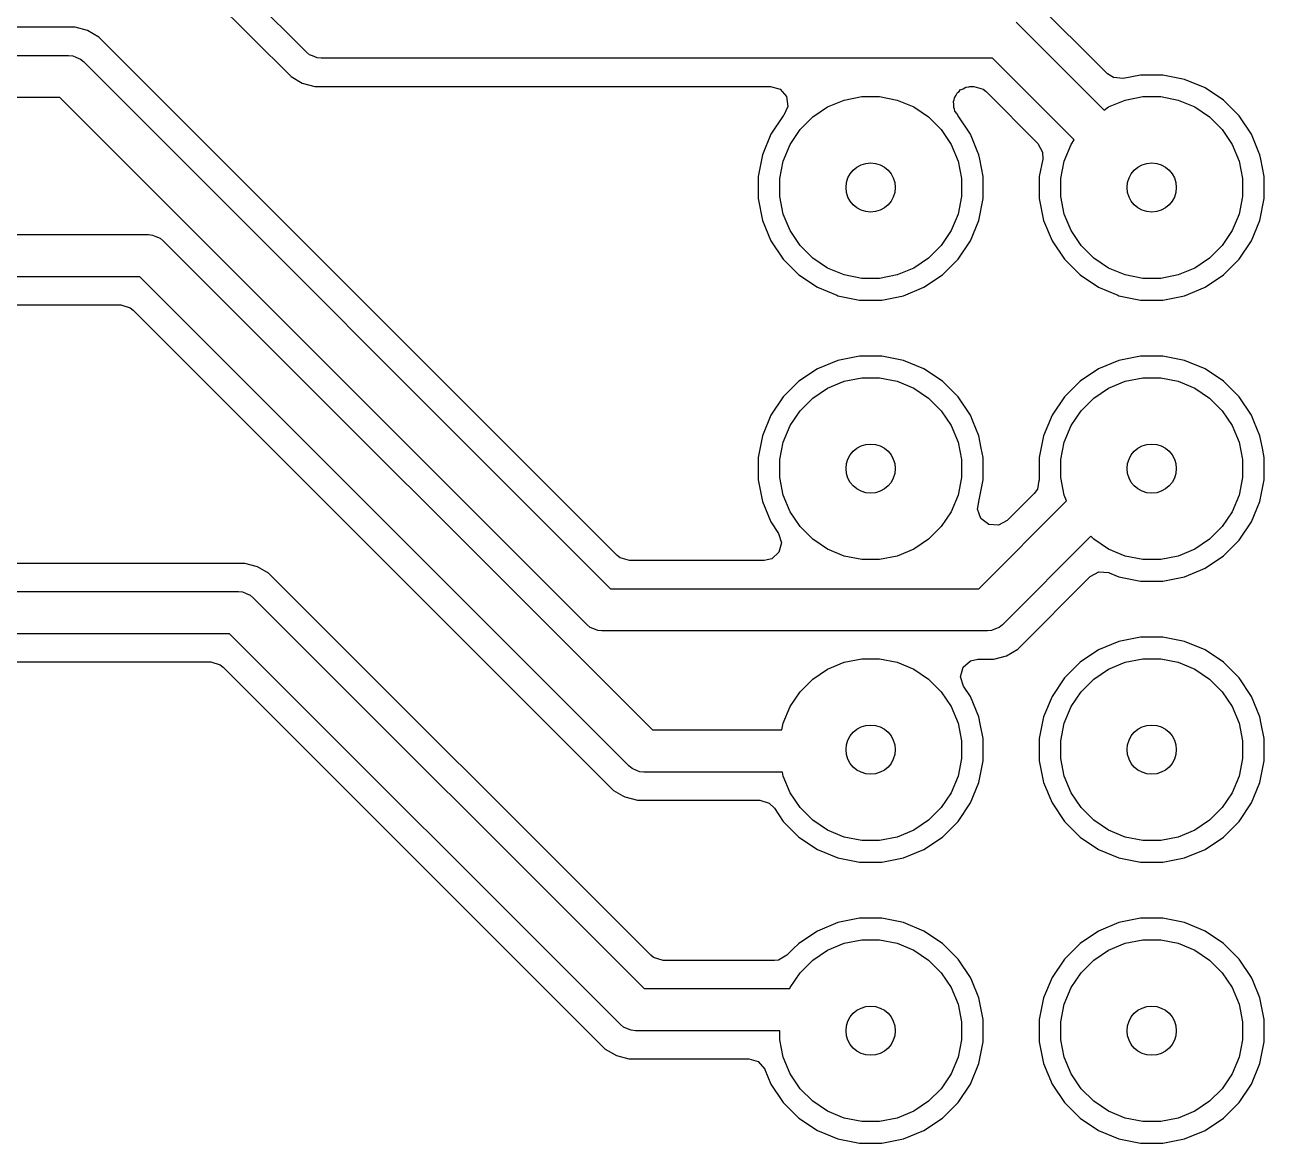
# Model space of a CAD drawing. Extents: x -0.98 to -0.05, y 0 to 3.38.
# Drawn here: x -0.7212 to -0.374, y 1.6411 to 1.9545 of the extents above; entities that cross this region are included whole.
import ezdxf

# ---------------------------------------------------------------- set-up
doc = ezdxf.new("R2010")
doc.units = 0
doc.header["$MEASUREMENT"] = 0
doc.layers.add('BLACK', color=7, linetype='CONTINUOUS')

msp = doc.modelspace()

# ---------------------------------------------------------------- linework, layer by layer
at = {"layer": 'BLACK', "linetype": 'CONTINUOUS'}
for p, q in [((-0.64233, 1.94681), (-0.75987, 2.06435)), ((-0.75846, 2.05177), (-0.64662, 1.93994)), ((-0.41788, 1.94074), (-0.43916, 1.96203)), ((-0.44346, 1.95516), (-0.41887, 1.93056)), ((-0.70712, 1.95376), (-0.74703, 1.95376)), ((-0.70361, 1.95282), (-0.70712, 1.95376)), ((-0.70712, 1.95376), (-0.70712, 1.95376)), ((-0.70046, 1.951), (-0.70361, 1.95282)), ((-0.70361, 1.95282), (-0.70361, 1.95282)), ((-0.70361, 1.95282), (-0.70361, 1.95282)), ((-0.55525, 1.80579), (-0.70046, 1.951)), ((-0.70046, 1.951), (-0.70046, 1.951)), ((-0.8311, 1.94587), (-0.70893, 1.94587)), ((-0.70893, 1.94587), (-0.70778, 1.94575)), ((-0.70778, 1.94575), (-0.7069, 1.94539)), ((-0.7069, 1.94539), (-0.70565, 1.94487)), ((-0.70565, 1.94487), (-0.70476, 1.94414)), ((-0.64143, 1.94607), (-0.64233, 1.94681)), ((-0.64065, 1.94575), (-0.64143, 1.94607)), ((-0.6393, 1.94519), (-0.64065, 1.94575)), ((-0.63815, 1.94508), (-0.6393, 1.94519)), ((-0.45008, 1.94508), (-0.63815, 1.94508)), ((-0.42722, 1.92221), (-0.45008, 1.94508)), ((-0.70476, 1.94414), (-0.55709, 1.79647)), ((-0.64662, 1.93994), (-0.64351, 1.93814)), ((-0.64351, 1.93814), (-0.64351, 1.93814)), ((-0.64351, 1.93814), (-0.64351, 1.93814)), ((-0.64351, 1.93814), (-0.64348, 1.93813)), ((-0.64348, 1.93813), (-0.64348, 1.93813)), ((-0.64348, 1.93813), (-0.63997, 1.93719)), ((-0.41622, 1.93965), (-0.41788, 1.94074)), ((-0.41348, 1.93941), (-0.41622, 1.93965)), ((-0.40862, 1.94037), (-0.41348, 1.93941)), ((-0.40241, 1.94037), (-0.40862, 1.94037)), ((-0.40862, 1.94037), (-0.40862, 1.94037)), ((-0.39632, 1.93916), (-0.40241, 1.94037)), ((-0.40241, 1.94037), (-0.40241, 1.94037)), ((-0.39058, 1.93679), (-0.39632, 1.93916)), ((-0.39632, 1.93916), (-0.39632, 1.93916)), ((-0.71138, 1.93406), (-0.82866, 1.93406)), ((-0.56371, 1.78639), (-0.71138, 1.93406)), ((-0.63997, 1.93719), (-0.51228, 1.93719)), ((-0.51228, 1.93719), (-0.50964, 1.93641)), ((-0.50964, 1.93641), (-0.50784, 1.93433)), ((-0.50784, 1.93433), (-0.50745, 1.93161)), ((-0.49168, 1.93335), (-0.48676, 1.93433)), ((-0.48676, 1.93433), (-0.48174, 1.93433)), ((-0.48174, 1.93433), (-0.47682, 1.93335)), ((-0.46083, 1.93348), (-0.4608, 1.93401)), ((-0.4608, 1.93401), (-0.46027, 1.93471)), ((-0.46027, 1.93471), (-0.45991, 1.9355)), ((-0.45991, 1.9355), (-0.45947, 1.93579)), ((-0.45947, 1.93579), (-0.45915, 1.93621)), ((-0.45915, 1.93621), (-0.45833, 1.93652)), ((-0.45833, 1.93652), (-0.4576, 1.93699)), ((-0.4576, 1.93699), (-0.45674, 1.93711)), ((-0.45674, 1.93711), (-0.45657, 1.93717)), ((-0.45657, 1.93717), (-0.45622, 1.93719)), ((-0.45622, 1.93719), (-0.45538, 1.93719)), ((-0.45538, 1.93719), (-0.45274, 1.93641)), ((-0.45274, 1.93641), (-0.45192, 1.93576)), ((-0.45192, 1.93576), (-0.4374, 1.92123)), ((-0.41294, 1.93335), (-0.40802, 1.93433)), ((-0.40802, 1.93433), (-0.403, 1.93433)), ((-0.403, 1.93433), (-0.39808, 1.93335)), ((-0.38542, 1.93334), (-0.39058, 1.93679)), ((-0.39058, 1.93679), (-0.39058, 1.93679)), ((-0.50745, 1.93161), (-0.50859, 1.92911)), ((-0.50049, 1.92864), (-0.49632, 1.93143)), ((-0.49632, 1.93143), (-0.49168, 1.93335)), ((-0.47682, 1.93335), (-0.47219, 1.93143)), ((-0.47219, 1.93143), (-0.46802, 1.92864)), ((-0.46105, 1.933), (-0.46083, 1.93348)), ((-0.46093, 1.93213), (-0.46105, 1.933)), ((-0.46099, 1.93127), (-0.46093, 1.93213)), ((-0.46074, 1.9308), (-0.46099, 1.93127)), ((-0.46066, 1.93028), (-0.46074, 1.9308)), ((-0.41887, 1.93056), (-0.41758, 1.93143)), ((-0.41758, 1.93143), (-0.41294, 1.93335)), ((-0.39808, 1.93335), (-0.39345, 1.93143)), ((-0.39345, 1.93143), (-0.38928, 1.92864)), ((-0.38103, 1.92895), (-0.38542, 1.93334)), ((-0.38542, 1.93334), (-0.38542, 1.93334)), ((-0.50873, 1.92895), (-0.51218, 1.92379)), ((-0.50868, 1.92901), (-0.50873, 1.92895)), ((-0.50859, 1.92911), (-0.50868, 1.92901)), ((-0.50403, 1.92509), (-0.50049, 1.92864)), ((-0.46802, 1.92864), (-0.46447, 1.92509)), ((-0.46009, 1.92962), (-0.46066, 1.93028)), ((-0.45986, 1.92919), (-0.46009, 1.92962)), ((-0.45992, 1.92913), (-0.45986, 1.92919)), ((-0.45977, 1.92895), (-0.45992, 1.92913)), ((-0.45632, 1.92379), (-0.45977, 1.92895)), ((-0.38928, 1.92864), (-0.38573, 1.92509)), ((-0.37758, 1.92379), (-0.38103, 1.92895)), ((-0.38103, 1.92895), (-0.38103, 1.92895)), ((-0.51218, 1.92379), (-0.51456, 1.91805)), ((-0.51218, 1.92379), (-0.51218, 1.92379)), ((-0.50682, 1.92092), (-0.50403, 1.92509)), ((-0.46447, 1.92509), (-0.46168, 1.92092)), ((-0.45442, 1.91918), (-0.45632, 1.92379)), ((-0.45632, 1.92379), (-0.45632, 1.92379)), ((-0.38573, 1.92509), (-0.38294, 1.92092)), ((-0.37567, 1.91918), (-0.37758, 1.92379)), ((-0.37758, 1.92379), (-0.37758, 1.92379)), ((-0.50874, 1.91629), (-0.50682, 1.92092)), ((-0.46168, 1.92092), (-0.45976, 1.91629)), ((-0.4374, 1.92123), (-0.43608, 1.91881)), ((-0.43, 1.91629), (-0.42808, 1.92092)), ((-0.42808, 1.92092), (-0.42722, 1.92221)), ((-0.38294, 1.92092), (-0.38102, 1.91629)), ((-0.51456, 1.91805), (-0.51577, 1.91196)), ((-0.51456, 1.91805), (-0.51456, 1.91805)), ((-0.45395, 1.91805), (-0.45442, 1.91918)), ((-0.4537, 1.91682), (-0.45395, 1.91805)), ((-0.45274, 1.91196), (-0.4537, 1.91682)), ((-0.43606, 1.91682), (-0.43703, 1.91196)), ((-0.43608, 1.91881), (-0.43606, 1.91682)), ((-0.37521, 1.91805), (-0.37567, 1.91918)), ((-0.37496, 1.91682), (-0.37521, 1.91805)), ((-0.374, 1.91196), (-0.37496, 1.91682)), ((-0.50972, 1.91137), (-0.50874, 1.91629)), ((-0.45976, 1.91629), (-0.45878, 1.91137)), ((-0.43098, 1.91137), (-0.43, 1.91629)), ((-0.38102, 1.91629), (-0.38004, 1.91137)), ((-0.51577, 1.91196), (-0.51577, 1.90575)), ((-0.50972, 1.90635), (-0.50972, 1.91137)), ((-0.45878, 1.91137), (-0.45878, 1.90635)), ((-0.45274, 1.90575), (-0.45274, 1.91196)), ((-0.45274, 1.91196), (-0.45274, 1.91196)), ((-0.45274, 1.91196), (-0.45274, 1.91196)), ((-0.43703, 1.91196), (-0.43703, 1.90575)), ((-0.43098, 1.90635), (-0.43098, 1.91137)), ((-0.38004, 1.91137), (-0.38004, 1.90635)), ((-0.374, 1.90575), (-0.374, 1.91196)), ((-0.374, 1.91196), (-0.374, 1.91196)), ((-0.374, 1.91196), (-0.374, 1.91196)), ((-0.50874, 1.90143), (-0.50972, 1.90635)), ((-0.45878, 1.90635), (-0.45976, 1.90143)), ((-0.43, 1.90143), (-0.43098, 1.90635)), ((-0.38004, 1.90635), (-0.38102, 1.90143)), ((-0.51577, 1.90575), (-0.51456, 1.89967)), ((-0.45395, 1.89967), (-0.45274, 1.90575)), ((-0.43703, 1.90575), (-0.43582, 1.89967)), ((-0.37521, 1.89967), (-0.374, 1.90575)), ((-0.51456, 1.89967), (-0.51456, 1.89967)), ((-0.51456, 1.89967), (-0.51218, 1.89393)), ((-0.50682, 1.89679), (-0.50874, 1.90143)), ((-0.45976, 1.90143), (-0.46168, 1.89679)), ((-0.45632, 1.89393), (-0.45395, 1.89967)), ((-0.43582, 1.89967), (-0.43582, 1.89967)), ((-0.43582, 1.89967), (-0.43344, 1.89393)), ((-0.42808, 1.89679), (-0.43, 1.90143)), ((-0.38102, 1.90143), (-0.38294, 1.89679)), ((-0.37758, 1.89393), (-0.37521, 1.89967)), ((-0.50403, 1.89262), (-0.50682, 1.89679)), ((-0.46168, 1.89679), (-0.46447, 1.89262)), ((-0.42529, 1.89262), (-0.42808, 1.89679)), ((-0.38294, 1.89679), (-0.38573, 1.89262)), ((-0.74734, 1.89567), (-0.68657, 1.89567)), ((-0.68657, 1.89567), (-0.68542, 1.89556)), ((-0.68542, 1.89556), (-0.68454, 1.89519)), ((-0.68454, 1.89519), (-0.68329, 1.89467)), ((-0.68329, 1.89467), (-0.6824, 1.89394)), ((-0.6824, 1.89394), (-0.54535, 1.75689)), ((-0.51218, 1.89393), (-0.51218, 1.89393)), ((-0.51218, 1.89393), (-0.50873, 1.88877)), ((-0.50049, 1.88908), (-0.50403, 1.89262)), ((-0.46447, 1.89262), (-0.46802, 1.88908)), ((-0.45977, 1.88877), (-0.45632, 1.89393)), ((-0.43344, 1.89393), (-0.43344, 1.89393)), ((-0.43344, 1.89393), (-0.42999, 1.88877)), ((-0.42175, 1.88908), (-0.42529, 1.89262)), ((-0.38573, 1.89262), (-0.38928, 1.88908)), ((-0.38103, 1.88877), (-0.37758, 1.89393)), ((-0.49632, 1.88629), (-0.50049, 1.88908)), ((-0.46802, 1.88908), (-0.47219, 1.88629)), ((-0.41758, 1.88629), (-0.42175, 1.88908)), ((-0.38928, 1.88908), (-0.39345, 1.88629)), ((-0.50873, 1.88877), (-0.50873, 1.88877)), ((-0.50873, 1.88877), (-0.50434, 1.88438)), ((-0.49168, 1.88437), (-0.49632, 1.88629)), ((-0.47219, 1.88629), (-0.47682, 1.88437)), ((-0.46416, 1.88438), (-0.45977, 1.88877)), ((-0.42999, 1.88877), (-0.42999, 1.88877)), ((-0.42999, 1.88877), (-0.4256, 1.88438)), ((-0.41294, 1.88437), (-0.41758, 1.88629)), ((-0.39345, 1.88629), (-0.39808, 1.88437)), ((-0.38542, 1.88438), (-0.38103, 1.88877)), ((-0.68902, 1.88386), (-0.74773, 1.88386)), ((-0.55197, 1.74681), (-0.68902, 1.88386)), ((-0.50434, 1.88438), (-0.50434, 1.88438)), ((-0.50434, 1.88438), (-0.49918, 1.88093)), ((-0.48676, 1.88339), (-0.49168, 1.88437)), ((-0.48174, 1.88339), (-0.48676, 1.88339)), ((-0.47682, 1.88437), (-0.48174, 1.88339)), ((-0.46932, 1.88093), (-0.46416, 1.88438)), ((-0.4256, 1.88438), (-0.4256, 1.88438)), ((-0.4256, 1.88438), (-0.42044, 1.88093)), ((-0.40802, 1.88339), (-0.41294, 1.88437)), ((-0.403, 1.88339), (-0.40802, 1.88339)), ((-0.39808, 1.88437), (-0.403, 1.88339)), ((-0.39058, 1.88093), (-0.38542, 1.88438)), ((-0.49918, 1.88093), (-0.49918, 1.88093)), ((-0.49918, 1.88093), (-0.49376, 1.87868)), ((-0.49376, 1.87868), (-0.49344, 1.87855)), ((-0.49344, 1.87855), (-0.48736, 1.87734)), ((-0.48115, 1.87734), (-0.47506, 1.87855)), ((-0.47506, 1.87855), (-0.46932, 1.88093)), ((-0.42044, 1.88093), (-0.42044, 1.88093)), ((-0.42044, 1.88093), (-0.41502, 1.87868)), ((-0.41502, 1.87868), (-0.4147, 1.87855)), ((-0.4147, 1.87855), (-0.40862, 1.87734)), ((-0.40241, 1.87734), (-0.39632, 1.87855)), ((-0.39632, 1.87855), (-0.39058, 1.88093)), ((-0.73841, 1.87596), (-0.69431, 1.87596)), ((-0.69431, 1.87596), (-0.69167, 1.87519)), ((-0.69167, 1.87519), (-0.69086, 1.87453)), ((-0.48736, 1.87734), (-0.48736, 1.87734)), ((-0.48736, 1.87734), (-0.48736, 1.87734)), ((-0.48736, 1.87734), (-0.48115, 1.87734)), ((-0.48115, 1.87734), (-0.48115, 1.87734)), ((-0.40862, 1.87734), (-0.40862, 1.87734)), ((-0.40862, 1.87734), (-0.40862, 1.87734)), ((-0.40862, 1.87734), (-0.40241, 1.87734)), ((-0.40241, 1.87734), (-0.40241, 1.87734)), ((-0.69086, 1.87453), (-0.55627, 1.73994)), ((-0.48736, 1.86163), (-0.49344, 1.86042)), ((-0.48115, 1.86163), (-0.48736, 1.86163)), ((-0.48736, 1.86163), (-0.48736, 1.86163)), ((-0.47506, 1.86042), (-0.48115, 1.86163)), ((-0.48115, 1.86163), (-0.48115, 1.86163)), ((-0.40862, 1.86163), (-0.4147, 1.86042)), ((-0.40241, 1.86163), (-0.40862, 1.86163)), ((-0.40862, 1.86163), (-0.40862, 1.86163)), ((-0.39632, 1.86042), (-0.40241, 1.86163)), ((-0.40241, 1.86163), (-0.40241, 1.86163)), ((-0.49918, 1.85805), (-0.50434, 1.8546)), ((-0.49344, 1.86042), (-0.49918, 1.85805)), ((-0.49918, 1.85805), (-0.49918, 1.85805)), ((-0.49344, 1.86042), (-0.49344, 1.86042)), ((-0.46932, 1.85805), (-0.47506, 1.86042)), ((-0.47506, 1.86042), (-0.47506, 1.86042)), ((-0.46416, 1.8546), (-0.46932, 1.85805)), ((-0.46932, 1.85805), (-0.46932, 1.85805)), ((-0.42044, 1.85805), (-0.4256, 1.8546)), ((-0.4147, 1.86042), (-0.42044, 1.85805)), ((-0.42044, 1.85805), (-0.42044, 1.85805)), ((-0.4147, 1.86042), (-0.4147, 1.86042)), ((-0.39058, 1.85805), (-0.39632, 1.86042)), ((-0.39632, 1.86042), (-0.39632, 1.86042)), ((-0.38542, 1.8546), (-0.39058, 1.85805)), ((-0.39058, 1.85805), (-0.39058, 1.85805)), ((-0.50434, 1.8546), (-0.50873, 1.85021)), ((-0.50434, 1.8546), (-0.50434, 1.8546)), ((-0.49632, 1.85269), (-0.49168, 1.85461)), ((-0.49168, 1.85461), (-0.48676, 1.85559)), ((-0.48676, 1.85559), (-0.48174, 1.85559)), ((-0.48174, 1.85559), (-0.47682, 1.85461)), ((-0.47682, 1.85461), (-0.47219, 1.85269)), ((-0.45977, 1.85021), (-0.46416, 1.8546)), ((-0.46416, 1.8546), (-0.46416, 1.8546)), ((-0.4256, 1.8546), (-0.42999, 1.85021)), ((-0.4256, 1.8546), (-0.4256, 1.8546)), ((-0.41758, 1.85269), (-0.41294, 1.85461)), ((-0.41294, 1.85461), (-0.40802, 1.85559)), ((-0.40802, 1.85559), (-0.403, 1.85559)), ((-0.403, 1.85559), (-0.39808, 1.85461)), ((-0.39808, 1.85461), (-0.39345, 1.85269)), ((-0.38103, 1.85021), (-0.38542, 1.8546)), ((-0.38542, 1.8546), (-0.38542, 1.8546)), ((-0.50049, 1.8499), (-0.49632, 1.85269)), ((-0.47219, 1.85269), (-0.46802, 1.8499)), ((-0.42175, 1.8499), (-0.41758, 1.85269)), ((-0.39345, 1.85269), (-0.38928, 1.8499)), ((-0.50873, 1.85021), (-0.51218, 1.84505)), ((-0.50873, 1.85021), (-0.50873, 1.85021)), ((-0.50403, 1.84635), (-0.50049, 1.8499)), ((-0.46802, 1.8499), (-0.46447, 1.84635)), ((-0.45632, 1.84505), (-0.45977, 1.85021)), ((-0.45977, 1.85021), (-0.45977, 1.85021)), ((-0.42999, 1.85021), (-0.43344, 1.84505)), ((-0.42999, 1.85021), (-0.42999, 1.85021)), ((-0.42529, 1.84635), (-0.42175, 1.8499)), ((-0.38928, 1.8499), (-0.38573, 1.84635)), ((-0.37758, 1.84505), (-0.38103, 1.85021)), ((-0.38103, 1.85021), (-0.38103, 1.85021)), ((-0.51218, 1.84505), (-0.51456, 1.83931)), ((-0.51218, 1.84505), (-0.51218, 1.84505)), ((-0.50682, 1.84218), (-0.50403, 1.84635)), ((-0.46447, 1.84635), (-0.46168, 1.84218)), ((-0.45563, 1.84338), (-0.45632, 1.84505)), ((-0.45632, 1.84505), (-0.45632, 1.84505)), ((-0.43344, 1.84505), (-0.43582, 1.83931)), ((-0.43344, 1.84505), (-0.43344, 1.84505)), ((-0.42808, 1.84218), (-0.42529, 1.84635)), ((-0.38573, 1.84635), (-0.38294, 1.84218)), ((-0.37689, 1.84338), (-0.37758, 1.84505)), ((-0.37758, 1.84505), (-0.37758, 1.84505)), ((-0.50874, 1.83755), (-0.50682, 1.84218)), ((-0.46168, 1.84218), (-0.45976, 1.83755)), ((-0.45395, 1.83931), (-0.45563, 1.84338)), ((-0.43, 1.83755), (-0.42808, 1.84218)), ((-0.38294, 1.84218), (-0.38102, 1.83755)), ((-0.37521, 1.83931), (-0.37689, 1.84338)), ((-0.51456, 1.83931), (-0.51577, 1.83322)), ((-0.51456, 1.83931), (-0.51456, 1.83931)), ((-0.50972, 1.83263), (-0.50874, 1.83755)), ((-0.45976, 1.83755), (-0.45878, 1.83263)), ((-0.45325, 1.83582), (-0.45395, 1.83931)), ((-0.43582, 1.83931), (-0.43703, 1.83322)), ((-0.43582, 1.83931), (-0.43582, 1.83931)), ((-0.43098, 1.83263), (-0.43, 1.83755)), ((-0.38102, 1.83755), (-0.38004, 1.83263)), ((-0.37451, 1.83582), (-0.37521, 1.83931)), ((-0.45274, 1.83322), (-0.45325, 1.83582)), ((-0.374, 1.83322), (-0.37451, 1.83582)), ((-0.51577, 1.83322), (-0.51577, 1.82701)), ((-0.50972, 1.82761), (-0.50972, 1.83263)), ((-0.45878, 1.83263), (-0.45878, 1.82761)), ((-0.45274, 1.82701), (-0.45274, 1.83322)), ((-0.45274, 1.83322), (-0.45274, 1.83322)), ((-0.45274, 1.83322), (-0.45274, 1.83322)), ((-0.43703, 1.83322), (-0.43703, 1.82677)), ((-0.43098, 1.82761), (-0.43098, 1.83263)), ((-0.38004, 1.83263), (-0.38004, 1.82761)), ((-0.374, 1.82701), (-0.374, 1.83322)), ((-0.374, 1.83322), (-0.374, 1.83322)), ((-0.374, 1.83322), (-0.374, 1.83322)), ((-0.51577, 1.82701), (-0.51456, 1.82093)), ((-0.50874, 1.82269), (-0.50972, 1.82761)), ((-0.45878, 1.82761), (-0.45976, 1.82269)), ((-0.45395, 1.82093), (-0.45274, 1.82701)), ((-0.4371, 1.82677), (-0.43755, 1.82439)), ((-0.43703, 1.82677), (-0.4371, 1.82677)), ((-0.43, 1.82269), (-0.43098, 1.82761)), ((-0.38004, 1.82761), (-0.38102, 1.82269)), ((-0.37521, 1.82093), (-0.374, 1.82701)), ((-0.43844, 1.82316), (-0.44598, 1.81562)), ((-0.43755, 1.82439), (-0.43844, 1.82316)), ((-0.51456, 1.82093), (-0.51456, 1.82093)), ((-0.51456, 1.82093), (-0.51218, 1.81519)), ((-0.50682, 1.81805), (-0.50874, 1.82269)), ((-0.45976, 1.82269), (-0.46168, 1.81805)), ((-0.4543, 1.81873), (-0.45398, 1.82069)), ((-0.45402, 1.8207), (-0.45395, 1.82092)), ((-0.45398, 1.82069), (-0.45402, 1.8207)), ((-0.45397, 1.79647), (-0.42934, 1.8211)), ((-0.45395, 1.82092), (-0.45395, 1.82093)), ((-0.42934, 1.8211), (-0.43, 1.82269)), ((-0.38102, 1.82269), (-0.38294, 1.81805)), ((-0.37758, 1.81519), (-0.37521, 1.82093)), ((-0.50403, 1.81388), (-0.50682, 1.81805)), ((-0.46168, 1.81805), (-0.46447, 1.81388)), ((-0.45334, 1.81615), (-0.4543, 1.81873)), ((-0.45114, 1.8145), (-0.45334, 1.81615)), ((-0.38294, 1.81805), (-0.38573, 1.81388)), ((-0.51218, 1.81519), (-0.51218, 1.81519)), ((-0.51218, 1.81519), (-0.51002, 1.81195)), ((-0.50049, 1.81034), (-0.50403, 1.81388)), ((-0.46447, 1.81388), (-0.46802, 1.81034)), ((-0.44839, 1.81431), (-0.45114, 1.8145)), ((-0.44598, 1.81562), (-0.44839, 1.81431)), ((-0.38573, 1.81388), (-0.38928, 1.81034)), ((-0.38103, 1.81003), (-0.37758, 1.81519)), ((-0.51002, 1.81195), (-0.5092, 1.80933)), ((-0.5092, 1.80933), (-0.50993, 1.80668)), ((-0.49632, 1.80755), (-0.50049, 1.81034)), ((-0.46802, 1.81034), (-0.47219, 1.80755)), ((-0.42257, 1.81116), (-0.44735, 1.78639)), ((-0.42175, 1.81034), (-0.42257, 1.81116)), ((-0.41758, 1.80755), (-0.42175, 1.81034)), ((-0.38928, 1.81034), (-0.39345, 1.80755)), ((-0.38542, 1.80564), (-0.38103, 1.81003)), ((-0.55444, 1.80514), (-0.55525, 1.80579)), ((-0.50993, 1.80668), (-0.51197, 1.80484)), ((-0.49168, 1.80563), (-0.49632, 1.80755)), ((-0.48676, 1.80465), (-0.49168, 1.80563)), ((-0.47682, 1.80563), (-0.48174, 1.80465)), ((-0.47219, 1.80755), (-0.47682, 1.80563)), ((-0.41294, 1.80563), (-0.41758, 1.80755)), ((-0.40802, 1.80465), (-0.41294, 1.80563)), ((-0.39808, 1.80563), (-0.403, 1.80465)), ((-0.39345, 1.80755), (-0.39808, 1.80563)), ((-0.39058, 1.80219), (-0.38542, 1.80564)), ((-0.65956, 1.80356), (-0.7376, 1.80356)), ((-0.65605, 1.80262), (-0.65956, 1.80356)), ((-0.65956, 1.80356), (-0.65956, 1.80356)), ((-0.65291, 1.80081), (-0.65605, 1.80262)), ((-0.65605, 1.80262), (-0.65605, 1.80262)), ((-0.65605, 1.80262), (-0.65605, 1.80262)), ((-0.5518, 1.80436), (-0.55444, 1.80514)), ((-0.51408, 1.80436), (-0.5518, 1.80436)), ((-0.51197, 1.80484), (-0.51408, 1.80436)), ((-0.48174, 1.80465), (-0.48676, 1.80465)), ((-0.403, 1.80465), (-0.40802, 1.80465)), ((-0.39188, 1.80165), (-0.39058, 1.80219)), ((-0.39058, 1.80219), (-0.39058, 1.80219)), ((-0.39058, 1.80219), (-0.39058, 1.80219)), ((-0.6529, 1.80081), (-0.65291, 1.80081)), ((-0.54587, 1.69377), (-0.6529, 1.80081)), ((-0.44305, 1.77952), (-0.42271, 1.79987)), ((-0.42271, 1.79987), (-0.42029, 1.80118)), ((-0.42029, 1.80118), (-0.41755, 1.80099)), ((-0.41755, 1.80099), (-0.41739, 1.80092)), ((-0.41739, 1.80092), (-0.4147, 1.79981)), ((-0.4147, 1.79981), (-0.40862, 1.7986)), ((-0.40862, 1.7986), (-0.40862, 1.7986)), ((-0.40862, 1.7986), (-0.40862, 1.7986)), ((-0.40862, 1.7986), (-0.40241, 1.7986)), ((-0.40241, 1.7986), (-0.39632, 1.79981)), ((-0.40241, 1.7986), (-0.40241, 1.7986)), ((-0.39632, 1.79981), (-0.39188, 1.80165)), ((-0.74734, 1.79567), (-0.66138, 1.79567)), ((-0.66138, 1.79567), (-0.66023, 1.79556)), ((-0.66023, 1.79556), (-0.65934, 1.79519)), ((-0.65934, 1.79519), (-0.6581, 1.79467)), ((-0.55709, 1.79647), (-0.45397, 1.79647)), ((-0.6581, 1.79467), (-0.6572, 1.79394)), ((-0.6572, 1.79394), (-0.54771, 1.68445)), ((-0.56281, 1.78565), (-0.56371, 1.78639)), ((-0.56131, 1.78503), (-0.56281, 1.78565)), ((-0.56069, 1.78477), (-0.56131, 1.78503)), ((-0.55953, 1.78466), (-0.56069, 1.78477)), ((-0.45037, 1.78477), (-0.45153, 1.78466)), ((-0.44925, 1.78524), (-0.45037, 1.78477)), ((-0.44824, 1.78565), (-0.44925, 1.78524)), ((-0.44735, 1.78639), (-0.44824, 1.78565)), ((-0.66382, 1.78386), (-0.74773, 1.78386)), ((-0.55433, 1.67437), (-0.66382, 1.78386)), ((-0.45153, 1.78466), (-0.55953, 1.78466)), ((-0.4147, 1.78168), (-0.42044, 1.77931)), ((-0.40862, 1.78289), (-0.4147, 1.78168)), ((-0.4147, 1.78168), (-0.4147, 1.78168)), ((-0.40241, 1.78289), (-0.40862, 1.78289)), ((-0.40862, 1.78289), (-0.40862, 1.78289)), ((-0.39632, 1.78168), (-0.40241, 1.78289)), ((-0.40241, 1.78289), (-0.40241, 1.78289)), ((-0.39058, 1.77931), (-0.39632, 1.78168)), ((-0.39632, 1.78168), (-0.39632, 1.78168)), ((-0.4462, 1.7777), (-0.44305, 1.77952)), ((-0.42044, 1.77931), (-0.4256, 1.77586)), ((-0.42044, 1.77931), (-0.42044, 1.77931)), ((-0.38542, 1.77586), (-0.39058, 1.77931)), ((-0.39058, 1.77931), (-0.39058, 1.77931)), ((-0.73841, 1.77596), (-0.66912, 1.77596)), ((-0.66912, 1.77596), (-0.66648, 1.77519)), ((-0.66648, 1.77519), (-0.66566, 1.77453)), ((-0.66566, 1.77453), (-0.6122, 1.72107)), ((-0.49632, 1.77395), (-0.49168, 1.77587)), ((-0.49168, 1.77587), (-0.48676, 1.77685)), ((-0.48676, 1.77685), (-0.48174, 1.77685)), ((-0.48174, 1.77685), (-0.47682, 1.77587)), ((-0.47682, 1.77587), (-0.47219, 1.77395)), ((-0.45906, 1.77179), (-0.45833, 1.77445)), ((-0.45833, 1.77445), (-0.45628, 1.77628)), ((-0.45628, 1.77628), (-0.45418, 1.77676)), ((-0.45418, 1.77676), (-0.44971, 1.77676)), ((-0.44971, 1.77676), (-0.4462, 1.7777)), ((-0.44971, 1.77676), (-0.44971, 1.77676)), ((-0.4256, 1.77586), (-0.42999, 1.77147)), ((-0.4256, 1.77586), (-0.4256, 1.77586)), ((-0.41758, 1.77395), (-0.41294, 1.77587)), ((-0.41294, 1.77587), (-0.40802, 1.77685)), ((-0.40802, 1.77685), (-0.403, 1.77685)), ((-0.403, 1.77685), (-0.39808, 1.77587)), ((-0.39808, 1.77587), (-0.39345, 1.77395)), ((-0.38103, 1.77147), (-0.38542, 1.77586)), ((-0.38542, 1.77586), (-0.38542, 1.77586)), ((-0.50403, 1.76761), (-0.50049, 1.77116)), ((-0.50049, 1.77116), (-0.49632, 1.77395)), ((-0.47219, 1.77395), (-0.46802, 1.77116)), ((-0.46802, 1.77116), (-0.46447, 1.76761)), ((-0.45824, 1.76917), (-0.45906, 1.77179)), ((-0.42999, 1.77147), (-0.43344, 1.76631)), ((-0.42999, 1.77147), (-0.42999, 1.77147)), ((-0.42529, 1.76761), (-0.42175, 1.77116)), ((-0.42175, 1.77116), (-0.41758, 1.77395)), ((-0.39345, 1.77395), (-0.38928, 1.77116)), ((-0.38928, 1.77116), (-0.38573, 1.76761)), ((-0.37758, 1.76631), (-0.38103, 1.77147)), ((-0.38103, 1.77147), (-0.38103, 1.77147)), ((-0.50682, 1.76344), (-0.50403, 1.76761)), ((-0.46447, 1.76761), (-0.46168, 1.76344)), ((-0.45632, 1.76631), (-0.45824, 1.76917)), ((-0.42808, 1.76344), (-0.42529, 1.76761)), ((-0.38573, 1.76761), (-0.38294, 1.76344)), ((-0.45395, 1.76057), (-0.45632, 1.76631)), ((-0.45632, 1.76631), (-0.45632, 1.76631)), ((-0.43344, 1.76631), (-0.43582, 1.76057)), ((-0.43344, 1.76631), (-0.43344, 1.76631)), ((-0.37521, 1.76057), (-0.37758, 1.76631)), ((-0.37758, 1.76631), (-0.37758, 1.76631)), ((-0.50874, 1.75881), (-0.50682, 1.76344)), ((-0.46168, 1.76344), (-0.45976, 1.75881)), ((-0.45356, 1.75862), (-0.45395, 1.76057)), ((-0.45395, 1.76057), (-0.45395, 1.76057)), ((-0.43582, 1.76057), (-0.43703, 1.75448)), ((-0.43582, 1.76057), (-0.43582, 1.76057)), ((-0.43, 1.75881), (-0.42808, 1.76344)), ((-0.38294, 1.76344), (-0.38102, 1.75881)), ((-0.37482, 1.75862), (-0.37521, 1.76057)), ((-0.37521, 1.76057), (-0.37521, 1.76057)), ((-0.50912, 1.75689), (-0.50874, 1.75881)), ((-0.45976, 1.75881), (-0.45878, 1.75389)), ((-0.45274, 1.75448), (-0.45356, 1.75862)), ((-0.43098, 1.75389), (-0.43, 1.75881)), ((-0.38102, 1.75881), (-0.38004, 1.75389)), ((-0.374, 1.75448), (-0.37482, 1.75862)), ((-0.54535, 1.75689), (-0.50912, 1.75689)), ((-0.45878, 1.75389), (-0.45878, 1.74887)), ((-0.45274, 1.74827), (-0.45274, 1.75448)), ((-0.45274, 1.75448), (-0.45274, 1.75448)), ((-0.45274, 1.75448), (-0.45274, 1.75448)), ((-0.43703, 1.75448), (-0.43703, 1.74827)), ((-0.43098, 1.74887), (-0.43098, 1.75389)), ((-0.38004, 1.75389), (-0.38004, 1.74887)), ((-0.374, 1.74827), (-0.374, 1.75448)), ((-0.374, 1.75448), (-0.374, 1.75448)), ((-0.374, 1.75448), (-0.374, 1.75448)), ((-0.55108, 1.74607), (-0.55197, 1.74681)), ((-0.45878, 1.74887), (-0.45976, 1.74395)), ((-0.45395, 1.74219), (-0.45274, 1.74827)), ((-0.43703, 1.74827), (-0.43582, 1.74219)), ((-0.43, 1.74395), (-0.43098, 1.74887)), ((-0.38004, 1.74887), (-0.38102, 1.74395)), ((-0.37521, 1.74219), (-0.374, 1.74827)), ((-0.54983, 1.74556), (-0.55108, 1.74607)), ((-0.54895, 1.74519), (-0.54983, 1.74556)), ((-0.5478, 1.74508), (-0.54895, 1.74519)), ((-0.50897, 1.74508), (-0.5478, 1.74508)), ((-0.50874, 1.74395), (-0.50897, 1.74508)), ((-0.50682, 1.73931), (-0.50874, 1.74395)), ((-0.45976, 1.74395), (-0.46168, 1.73931)), ((-0.42808, 1.73931), (-0.43, 1.74395)), ((-0.38102, 1.74395), (-0.38294, 1.73931)), ((-0.55627, 1.73994), (-0.55627, 1.73994)), ((-0.55627, 1.73994), (-0.55627, 1.73994)), ((-0.55627, 1.73994), (-0.55369, 1.73846)), ((-0.45632, 1.73645), (-0.45395, 1.74219)), ((-0.43582, 1.74219), (-0.43582, 1.74218)), ((-0.43582, 1.74218), (-0.43344, 1.73645)), ((-0.37758, 1.73645), (-0.37521, 1.74219)), ((-0.55369, 1.73846), (-0.55369, 1.73846)), ((-0.55369, 1.73846), (-0.55312, 1.73813)), ((-0.55312, 1.73813), (-0.54961, 1.73719)), ((-0.54961, 1.73719), (-0.51528, 1.73719)), ((-0.51528, 1.73719), (-0.51264, 1.73641)), ((-0.51264, 1.73641), (-0.51122, 1.73502)), ((-0.50403, 1.73514), (-0.50682, 1.73931)), ((-0.46168, 1.73931), (-0.46447, 1.73514)), ((-0.45977, 1.73129), (-0.45632, 1.73645)), ((-0.43344, 1.73645), (-0.43344, 1.73645)), ((-0.43344, 1.73645), (-0.42999, 1.73129)), ((-0.42529, 1.73514), (-0.42808, 1.73931)), ((-0.38294, 1.73931), (-0.38573, 1.73514)), ((-0.38103, 1.73129), (-0.37758, 1.73645)), ((-0.51122, 1.73502), (-0.50873, 1.73129)), ((-0.50049, 1.7316), (-0.50403, 1.73514)), ((-0.46447, 1.73514), (-0.46802, 1.7316)), ((-0.42175, 1.7316), (-0.42529, 1.73514)), ((-0.38573, 1.73514), (-0.38928, 1.7316)), ((-0.50873, 1.73129), (-0.50873, 1.73129)), ((-0.50873, 1.73129), (-0.50434, 1.7269)), ((-0.49632, 1.72881), (-0.50049, 1.7316)), ((-0.46802, 1.7316), (-0.47219, 1.72881)), ((-0.46416, 1.7269), (-0.45977, 1.73129)), ((-0.42999, 1.73129), (-0.42999, 1.73129)), ((-0.42999, 1.73129), (-0.4256, 1.7269)), ((-0.41758, 1.72881), (-0.42175, 1.7316)), ((-0.38928, 1.7316), (-0.39345, 1.72881)), ((-0.38542, 1.7269), (-0.38103, 1.73129)), ((-0.50434, 1.7269), (-0.50434, 1.7269)), ((-0.50434, 1.7269), (-0.49918, 1.72345)), ((-0.49168, 1.72689), (-0.49632, 1.72881)), ((-0.48676, 1.72591), (-0.49168, 1.72689)), ((-0.48174, 1.72591), (-0.48676, 1.72591)), ((-0.47682, 1.72689), (-0.48174, 1.72591)), ((-0.47219, 1.72881), (-0.47682, 1.72689)), ((-0.46932, 1.72345), (-0.46416, 1.7269)), ((-0.4256, 1.7269), (-0.4256, 1.7269)), ((-0.4256, 1.7269), (-0.42044, 1.72345)), ((-0.41294, 1.72689), (-0.41758, 1.72881)), ((-0.40802, 1.72591), (-0.41294, 1.72689)), ((-0.403, 1.72591), (-0.40802, 1.72591)), ((-0.39808, 1.72689), (-0.403, 1.72591)), ((-0.39345, 1.72881), (-0.39808, 1.72689)), ((-0.39058, 1.72345), (-0.38542, 1.7269)), ((-0.49918, 1.72345), (-0.49918, 1.72345)), ((-0.49918, 1.72345), (-0.49344, 1.72107)), ((-0.47506, 1.72107), (-0.46932, 1.72345)), ((-0.42044, 1.72345), (-0.42044, 1.72345)), ((-0.42044, 1.72345), (-0.4147, 1.72107)), ((-0.39632, 1.72107), (-0.39058, 1.72345)), ((-0.6122, 1.72107), (-0.5612, 1.67007)), ((-0.49344, 1.72107), (-0.49344, 1.72107)), ((-0.49344, 1.72107), (-0.48736, 1.71986)), ((-0.48736, 1.71986), (-0.48736, 1.71986)), ((-0.48736, 1.71986), (-0.48736, 1.71986)), ((-0.48736, 1.71986), (-0.48115, 1.71986)), ((-0.48115, 1.71986), (-0.47506, 1.72107)), ((-0.48115, 1.71986), (-0.48115, 1.71986)), ((-0.4147, 1.72107), (-0.4147, 1.72107)), ((-0.4147, 1.72107), (-0.40862, 1.71986)), ((-0.40862, 1.71986), (-0.40862, 1.71986)), ((-0.40862, 1.71986), (-0.40862, 1.71986)), ((-0.40862, 1.71986), (-0.40241, 1.71986)), ((-0.40241, 1.71986), (-0.39632, 1.72107)), ((-0.40241, 1.71986), (-0.40241, 1.71986)), ((-0.49344, 1.70294), (-0.49918, 1.70057)), ((-0.48736, 1.70415), (-0.49344, 1.70294)), ((-0.49344, 1.70294), (-0.49344, 1.70294)), ((-0.48115, 1.70415), (-0.48736, 1.70415)), ((-0.48736, 1.70415), (-0.48736, 1.70415)), ((-0.47506, 1.70294), (-0.48115, 1.70415)), ((-0.48115, 1.70415), (-0.48115, 1.70415)), ((-0.46932, 1.70057), (-0.47506, 1.70294)), ((-0.47506, 1.70294), (-0.47506, 1.70294)), ((-0.4147, 1.70294), (-0.42044, 1.70057)), ((-0.40862, 1.70415), (-0.4147, 1.70294)), ((-0.4147, 1.70294), (-0.4147, 1.70294)), ((-0.40241, 1.70415), (-0.40862, 1.70415)), ((-0.40862, 1.70415), (-0.40862, 1.70415)), ((-0.39632, 1.70294), (-0.40241, 1.70415)), ((-0.40241, 1.70415), (-0.40241, 1.70415)), ((-0.39058, 1.70057), (-0.39632, 1.70294)), ((-0.39632, 1.70294), (-0.39632, 1.70294)), ((-0.49918, 1.70057), (-0.50434, 1.69712)), ((-0.49918, 1.70057), (-0.49918, 1.70057)), ((-0.49168, 1.69713), (-0.48676, 1.69811)), ((-0.48676, 1.69811), (-0.48174, 1.69811)), ((-0.48174, 1.69811), (-0.47682, 1.69713)), ((-0.46416, 1.69712), (-0.46932, 1.70057)), ((-0.46932, 1.70057), (-0.46932, 1.70057)), ((-0.42044, 1.70057), (-0.4256, 1.69712)), ((-0.42044, 1.70057), (-0.42044, 1.70057)), ((-0.41294, 1.69713), (-0.40802, 1.69811)), ((-0.40802, 1.69811), (-0.403, 1.69811)), ((-0.403, 1.69811), (-0.39808, 1.69713)), ((-0.38542, 1.69712), (-0.39058, 1.70057)), ((-0.39058, 1.70057), (-0.39058, 1.70057)), ((-0.50601, 1.69545), (-0.50769, 1.69377)), ((-0.50434, 1.69712), (-0.50601, 1.69545)), ((-0.50049, 1.69242), (-0.49632, 1.69521)), ((-0.49632, 1.69521), (-0.49168, 1.69713)), ((-0.47682, 1.69713), (-0.47219, 1.69521)), ((-0.47219, 1.69521), (-0.46802, 1.69242)), ((-0.45977, 1.69273), (-0.46416, 1.69712)), ((-0.46416, 1.69712), (-0.46416, 1.69712)), ((-0.4256, 1.69712), (-0.42999, 1.69273)), ((-0.4256, 1.69712), (-0.4256, 1.69712)), ((-0.42175, 1.69242), (-0.41758, 1.69521)), ((-0.41758, 1.69521), (-0.41294, 1.69713)), ((-0.39808, 1.69713), (-0.39345, 1.69521)), ((-0.39345, 1.69521), (-0.38928, 1.69242)), ((-0.38103, 1.69273), (-0.38542, 1.69712)), ((-0.38542, 1.69712), (-0.38542, 1.69712)), ((-0.54506, 1.69312), (-0.54587, 1.69377)), ((-0.54242, 1.69234), (-0.54506, 1.69312)), ((-0.51114, 1.69234), (-0.54242, 1.69234)), ((-0.5101, 1.69245), (-0.51114, 1.69234)), ((-0.50769, 1.69377), (-0.5101, 1.69245)), ((-0.50403, 1.68887), (-0.50049, 1.69242)), ((-0.46802, 1.69242), (-0.46447, 1.68887)), ((-0.45632, 1.68757), (-0.45977, 1.69273)), ((-0.45977, 1.69273), (-0.45977, 1.69273)), ((-0.42999, 1.69273), (-0.43344, 1.68757)), ((-0.42999, 1.69273), (-0.42999, 1.69273)), ((-0.42529, 1.68887), (-0.42175, 1.69242)), ((-0.38928, 1.69242), (-0.38573, 1.68887)), ((-0.37758, 1.68757), (-0.38103, 1.69273)), ((-0.38103, 1.69273), (-0.38103, 1.69273)), ((-0.50682, 1.6847), (-0.50403, 1.68887)), ((-0.46447, 1.68887), (-0.46168, 1.6847)), ((-0.45595, 1.68667), (-0.45632, 1.68757)), ((-0.45632, 1.68757), (-0.45632, 1.68757)), ((-0.43344, 1.68757), (-0.43582, 1.68183)), ((-0.43344, 1.68757), (-0.43344, 1.68757)), ((-0.42808, 1.6847), (-0.42529, 1.68887)), ((-0.38573, 1.68887), (-0.38294, 1.6847)), ((-0.37721, 1.68667), (-0.37758, 1.68757)), ((-0.37758, 1.68757), (-0.37758, 1.68757)), ((-0.54771, 1.68445), (-0.50693, 1.68445)), ((-0.50693, 1.68445), (-0.50682, 1.6847)), ((-0.46168, 1.6847), (-0.45976, 1.68007)), ((-0.45395, 1.68183), (-0.45595, 1.68667)), ((-0.43, 1.68007), (-0.42808, 1.6847)), ((-0.38294, 1.6847), (-0.38102, 1.68007)), ((-0.37521, 1.68183), (-0.37721, 1.68667)), ((-0.45274, 1.67574), (-0.45395, 1.68183)), ((-0.43582, 1.68183), (-0.43703, 1.67574)), ((-0.43582, 1.68183), (-0.43582, 1.68183)), ((-0.374, 1.67574), (-0.37521, 1.68183)), ((-0.45976, 1.68007), (-0.45878, 1.67515)), ((-0.43098, 1.67515), (-0.43, 1.68007)), ((-0.38102, 1.68007), (-0.38004, 1.67515)), ((-0.55344, 1.67363), (-0.55433, 1.67437)), ((-0.55193, 1.67301), (-0.55344, 1.67363)), ((-0.45878, 1.67515), (-0.45878, 1.67013)), ((-0.45274, 1.66953), (-0.45274, 1.67574)), ((-0.45274, 1.67574), (-0.45274, 1.67574)), ((-0.45274, 1.67574), (-0.45274, 1.67574)), ((-0.43703, 1.67574), (-0.43703, 1.66953)), ((-0.43098, 1.67013), (-0.43098, 1.67515)), ((-0.38004, 1.67515), (-0.38004, 1.67013)), ((-0.374, 1.66953), (-0.374, 1.67574)), ((-0.374, 1.67574), (-0.374, 1.67574)), ((-0.374, 1.67574), (-0.374, 1.67574)), ((-0.55131, 1.67275), (-0.55193, 1.67301)), ((-0.55016, 1.67264), (-0.55131, 1.67275)), ((-0.50972, 1.67264), (-0.55016, 1.67264)), ((-0.50972, 1.67013), (-0.50972, 1.67264)), ((-0.50874, 1.66521), (-0.50972, 1.67013)), ((-0.45878, 1.67013), (-0.45976, 1.66521)), ((-0.43, 1.66521), (-0.43098, 1.67013)), ((-0.38004, 1.67013), (-0.38102, 1.66521)), ((-0.5612, 1.67007), (-0.55863, 1.6675)), ((-0.55863, 1.6675), (-0.55863, 1.6675)), ((-0.55863, 1.6675), (-0.55863, 1.6675)), ((-0.55863, 1.6675), (-0.55548, 1.66568)), ((-0.45395, 1.66345), (-0.45274, 1.66953)), ((-0.43703, 1.66953), (-0.43582, 1.66345)), ((-0.37521, 1.66345), (-0.374, 1.66953)), ((-0.55548, 1.66568), (-0.55548, 1.66568)), ((-0.55548, 1.66568), (-0.55548, 1.66568)), ((-0.55548, 1.66568), (-0.55197, 1.66474)), ((-0.55197, 1.66474), (-0.51836, 1.66474)), ((-0.51836, 1.66474), (-0.51572, 1.66397)), ((-0.51572, 1.66397), (-0.51392, 1.66189)), ((-0.50682, 1.66057), (-0.50874, 1.66521)), ((-0.45976, 1.66521), (-0.46168, 1.66057)), ((-0.45632, 1.65771), (-0.45395, 1.66345)), ((-0.43582, 1.66345), (-0.43582, 1.66344)), ((-0.43582, 1.66344), (-0.43344, 1.65771)), ((-0.42808, 1.66057), (-0.43, 1.66521)), ((-0.38102, 1.66521), (-0.38294, 1.66057)), ((-0.37758, 1.65771), (-0.37521, 1.66345)), ((-0.51392, 1.66189), (-0.51385, 1.66173)), ((-0.51385, 1.66173), (-0.51218, 1.65771)), ((-0.50403, 1.6564), (-0.50682, 1.66057)), ((-0.46168, 1.66057), (-0.46447, 1.6564)), ((-0.42529, 1.6564), (-0.42808, 1.66057)), ((-0.38294, 1.66057), (-0.38573, 1.6564)), ((-0.51218, 1.65771), (-0.51218, 1.65771)), ((-0.51218, 1.65771), (-0.50873, 1.65255)), ((-0.50049, 1.65286), (-0.50403, 1.6564)), ((-0.46447, 1.6564), (-0.46802, 1.65286)), ((-0.45977, 1.65255), (-0.45632, 1.65771)), ((-0.43344, 1.65771), (-0.43344, 1.65771)), ((-0.43344, 1.65771), (-0.42999, 1.65255)), ((-0.42175, 1.65286), (-0.42529, 1.6564)), ((-0.38573, 1.6564), (-0.38928, 1.65286)), ((-0.38103, 1.65255), (-0.37758, 1.65771)), ((-0.49632, 1.65007), (-0.50049, 1.65286)), ((-0.46802, 1.65286), (-0.47219, 1.65007)), ((-0.41758, 1.65007), (-0.42175, 1.65286)), ((-0.38928, 1.65286), (-0.39345, 1.65007)), ((-0.50873, 1.65255), (-0.50873, 1.65255)), ((-0.50873, 1.65255), (-0.50434, 1.64816)), ((-0.49168, 1.64815), (-0.49632, 1.65007)), ((-0.47219, 1.65007), (-0.47682, 1.64815)), ((-0.46416, 1.64816), (-0.45977, 1.65255)), ((-0.42999, 1.65255), (-0.42999, 1.65255)), ((-0.42999, 1.65255), (-0.4256, 1.64816)), ((-0.41294, 1.64815), (-0.41758, 1.65007)), ((-0.39345, 1.65007), (-0.39808, 1.64815)), ((-0.38542, 1.64816), (-0.38103, 1.65255)), ((-0.50434, 1.64816), (-0.50434, 1.64816)), ((-0.50434, 1.64816), (-0.49918, 1.64471)), ((-0.48676, 1.64717), (-0.49168, 1.64815)), ((-0.48174, 1.64717), (-0.48676, 1.64717)), ((-0.47682, 1.64815), (-0.48174, 1.64717)), ((-0.46932, 1.64471), (-0.46416, 1.64816)), ((-0.4256, 1.64816), (-0.4256, 1.64816)), ((-0.4256, 1.64816), (-0.42044, 1.64471)), ((-0.40802, 1.64717), (-0.41294, 1.64815)), ((-0.403, 1.64717), (-0.40802, 1.64717)), ((-0.39808, 1.64815), (-0.403, 1.64717)), ((-0.39058, 1.64471), (-0.38542, 1.64816)), ((-0.49918, 1.64471), (-0.49918, 1.64471)), ((-0.49918, 1.64471), (-0.49344, 1.64233)), ((-0.49344, 1.64233), (-0.49344, 1.64233)), ((-0.49344, 1.64233), (-0.48736, 1.64112)), ((-0.48115, 1.64112), (-0.47506, 1.64233)), ((-0.47506, 1.64233), (-0.46932, 1.64471)), ((-0.42044, 1.64471), (-0.42044, 1.64471)), ((-0.42044, 1.64471), (-0.4147, 1.64233)), ((-0.4147, 1.64233), (-0.4147, 1.64233)), ((-0.4147, 1.64233), (-0.40862, 1.64112)), ((-0.40241, 1.64112), (-0.39632, 1.64233)), ((-0.39632, 1.64233), (-0.39058, 1.64471)), ((-0.48736, 1.64112), (-0.48736, 1.64112)), ((-0.48736, 1.64112), (-0.48736, 1.64112)), ((-0.48736, 1.64112), (-0.48115, 1.64112)), ((-0.48115, 1.64112), (-0.48115, 1.64112)), ((-0.40862, 1.64112), (-0.40862, 1.64112)), ((-0.40862, 1.64112), (-0.40862, 1.64112)), ((-0.40862, 1.64112), (-0.40241, 1.64112)), ((-0.40241, 1.64112), (-0.40241, 1.64112))]:
    msp.add_line(p, q, dxfattribs=at)
at = {"layer": 'BLACK'}
for centre in [(-0.48425, 1.90886), (-0.40551, 1.90886), (-0.48425, 1.83012), (-0.40551, 1.83012), (-0.48425, 1.75138), (-0.40551, 1.75138), (-0.48425, 1.67264), (-0.40551, 1.67264)]:
    msp.add_circle(centre, 0.00689, dxfattribs=at)

doc.saveas('drawing.dxf')
